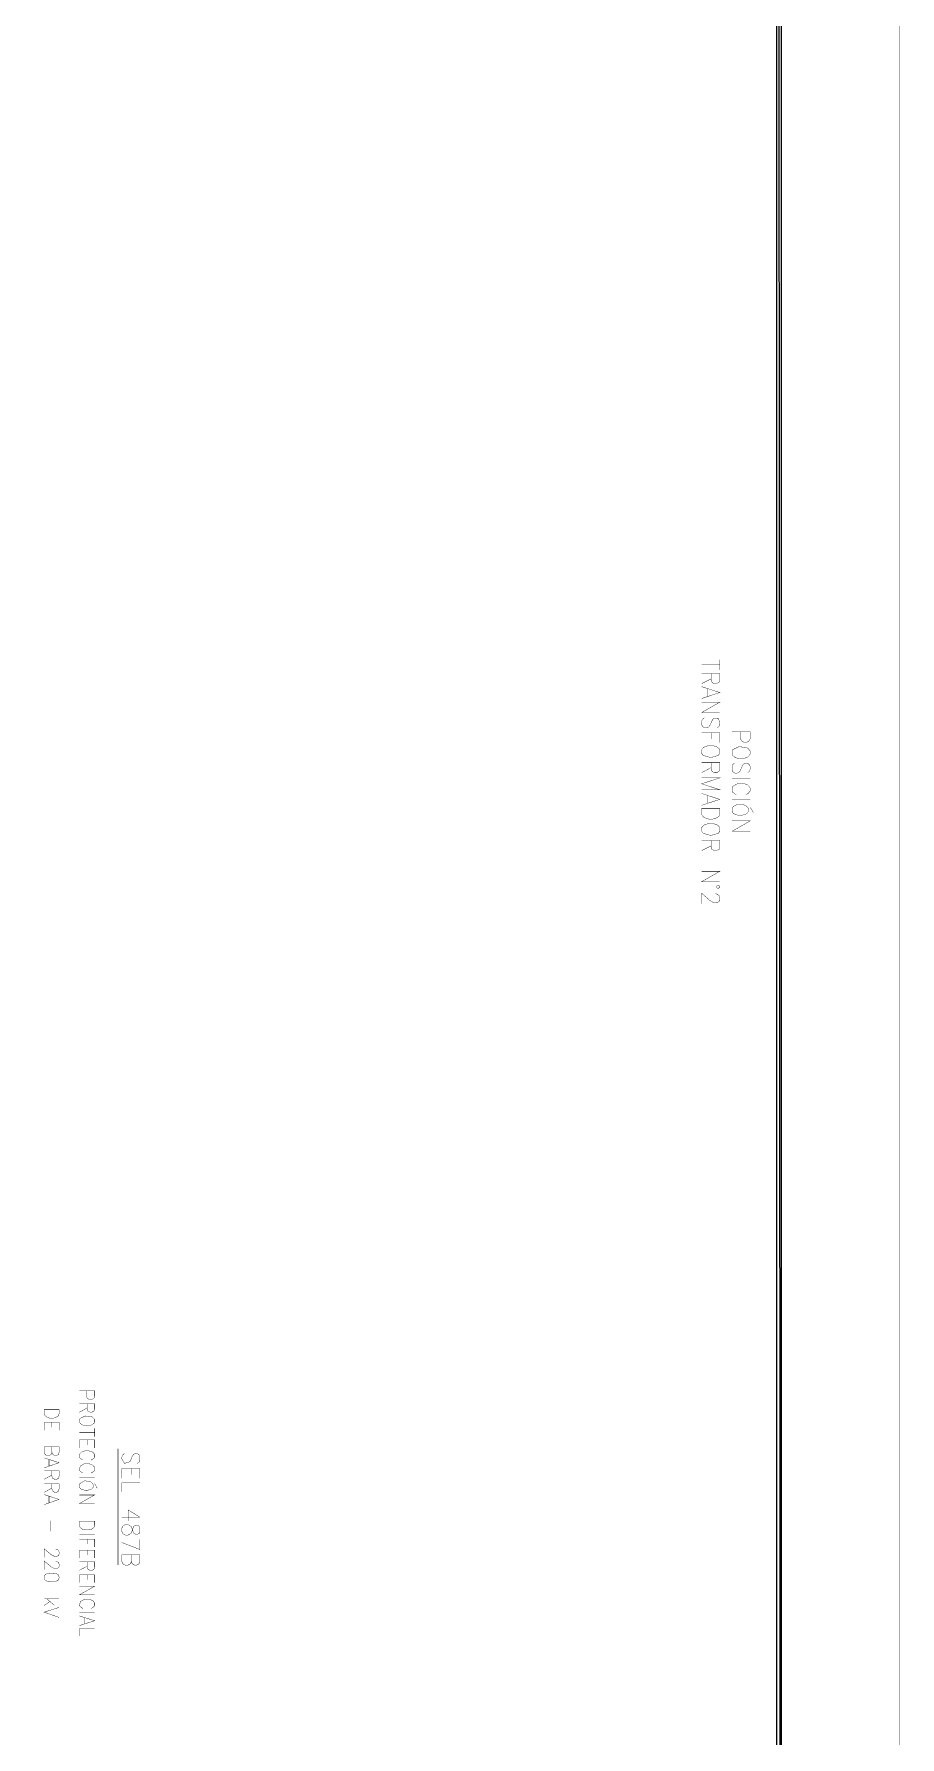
# Model space of a CAD drawing. Extents: x 0.1 to 11.6, y 0.2 to 16.4.
# Drawn here: x 9.622 to 11.567, y 3.363 to 7.188 of the extents above; entities that cross this region are included whole.
import ezdxf

# ---------------------------------------------------------------- set-up
doc = ezdxf.new("R2010")
doc.units = 0
doc.header["$MEASUREMENT"] = 0

msp = doc.modelspace()

# ---------------------------------------------------------------- linework, layer by layer
at = {"color": 0, "const_width": 0.000833}
for points in [[(0.125, 0.1875), (11.5667, 0.1875), (11.5667, 16.3633), (0.125, 16.3633), (0.125, 0.1875)], [(11.1625, 5.57997), (11.1609, 5.58333), (11.1567, 5.58664), (11.1525, 5.58832), (11.1467, 5.59), (11.1375, 5.59), (11.1317, 5.58832), (11.1275, 5.58664), (11.1233, 5.58333), (11.1217, 5.57997), (11.1217, 5.57329), (11.1233, 5.56999), (11.1257, 5.56771), (11.1421, 5.56304), (11.1585, 5.56771), (11.1609, 5.56999), (11.1625, 5.57329), (11.1625, 5.57997)], [(11.2308, 5.57747), (11.2283, 5.58083), (11.225, 5.58415), (11.2224, 5.58567), (11.2053, 5.58751), (11.1911, 5.58046), (11.19, 5.57747), (11.19, 5.57081), (11.1917, 5.56749), (11.1959, 5.56413), (11.1992, 5.5625), (11.205, 5.56082), (11.215, 5.56082), (11.2208, 5.5625), (11.225, 5.56413), (11.2283, 5.56749), (11.2308, 5.57081), (11.2308, 5.57747)], [(11.1217, 5.44829), (11.1625, 5.44829), (11.1625, 5.43664), (11.1609, 5.43164), (11.1567, 5.42833), (11.1525, 5.42665), (11.1467, 5.42497), (11.1375, 5.42497), (11.1317, 5.42665), (11.1275, 5.42833), (11.1233, 5.43164), (11.1217, 5.43664), (11.1217, 5.44829)], [(11.2267, 5.44917), (11.225, 5.45167), (11.2208, 5.45497), (11.2133, 5.45833), (11.2033, 5.45833), (11.1959, 5.45497), (11.1917, 5.45167), (11.19, 5.44917), (11.19, 5.44249), (11.1917, 5.43913), (11.1942, 5.43674), (11.2083, 5.43192), (11.2224, 5.43674), (11.225, 5.43913), (11.2267, 5.44249), (11.2267, 5.44917)], [(11.1625, 5.405), (11.1609, 5.40831), (11.1567, 5.41168), (11.1525, 5.41331), (11.1467, 5.41499), (11.1375, 5.41499), (11.1317, 5.41331), (11.1275, 5.41168), (11.1233, 5.40831), (11.1217, 5.405), (11.1217, 5.39833), (11.1233, 5.39497), (11.1257, 5.39268), (11.1421, 5.38803), (11.1585, 5.39268), (11.1609, 5.39497), (11.1625, 5.39833), (11.1625, 5.405)], [(11.1583, 5.26915), (11.1617, 5.27083), (11.1625, 5.27246), (11.1617, 5.27501), (11.1583, 5.27582), (11.1558, 5.27501), (11.155, 5.27246), (11.1558, 5.27083), (11.1583, 5.26915)], [(9.64501, 4.09831), (9.67833, 4.09831), (9.67833, 4.08914), (9.67751, 4.08501), (9.67415, 4.08247), (9.67085, 4.08083), (9.66585, 4.07915), (9.6575, 4.07915), (9.6525, 4.08083), (9.65001, 4.08247), (9.64665, 4.08501), (9.64501, 4.08914), (9.64501, 4.09831)], [(9.75836, 4.07585), (9.75667, 4.07835), (9.75331, 4.08165), (9.75092, 4.08263), (9.73725, 4.0841), (9.72553, 4.07844), (9.72418, 4.07585), (9.72418, 4.07081), (9.72586, 4.06749), (9.72917, 4.065), (9.73247, 4.06332), (9.73665, 4.0625), (9.74501, 4.0625), (9.75, 4.06332), (9.75331, 4.065), (9.75667, 4.06749), (9.75836, 4.07081), (9.75836, 4.07585)], [(9.75499, 3.93001), (9.75331, 3.93251), (9.75, 3.93582), (9.74767, 3.93707), (9.73563, 3.93847), (9.72547, 3.93251), (9.72418, 3.93001), (9.72418, 3.92415), (9.72586, 3.92165), (9.72781, 3.91982), (9.73958, 3.91624), (9.75131, 3.91992), (9.75331, 3.92165), (9.75499, 3.92415), (9.75499, 3.93001)], [(9.72418, 3.8475), (9.75836, 3.8475), (9.75836, 3.83751), (9.75667, 3.83333), (9.75331, 3.83083), (9.75, 3.82915), (9.74501, 3.82835), (9.73665, 3.82835), (9.73247, 3.82915), (9.72917, 3.83083), (9.72586, 3.83333), (9.72418, 3.83751), (9.72418, 3.8475)], [(9.86003, 3.83165), (9.85835, 3.83664), (9.85417, 3.83832), (9.85086, 3.83832), (9.84668, 3.83664), (9.845, 3.83333), (9.8425, 3.82667), (9.84082, 3.82167), (9.83664, 3.81831), (9.83333, 3.81668), (9.82747, 3.81668), (9.82335, 3.81831), (9.82167, 3.81999), (9.81917, 3.82497), (9.81917, 3.83165), (9.82167, 3.83664), (9.82335, 3.83832), (9.82747, 3.84), (9.83333, 3.84), (9.83664, 3.83832), (9.84082, 3.83496), (9.8425, 3.82997), (9.845, 3.82329), (9.84668, 3.81999), (9.85086, 3.81831), (9.85417, 3.81831), (9.85835, 3.81999), (9.86003, 3.82497), (9.86003, 3.83165)], [(9.67833, 3.7225), (9.67751, 3.72667), (9.67253, 3.72999), (9.66417, 3.73085), (9.65918, 3.73085), (9.65082, 3.72999), (9.64665, 3.72667), (9.64501, 3.7225), (9.64501, 3.72), (9.64665, 3.71582), (9.65082, 3.71332), (9.65918, 3.71164), (9.66417, 3.71164), (9.67253, 3.71332), (9.67751, 3.71582), (9.67833, 3.72), (9.67833, 3.7225)]]:
    msp.add_lwpolyline(points, close=True, dxfattribs=at)
at = {"color": 0}
for points in [[(11.3, 0.543294), (11.29, 16.04), (11.3, 16.05)], [(11.29, 0.554144), (11.3, 0.543294), (11.29, 16.04)]]:
    msp.add_lwpolyline(points, close=True, dxfattribs=at)
at = {"color": 0, "const_width": 0.000833}
for points in [[(11.1625, 5.78331), (11.1625, 5.75999)], [(11.1625, 5.77165), (11.1217, 5.77165)], [(11.1217, 5.75163), (11.1625, 5.75163), (11.1625, 5.73665), (11.1609, 5.73247), (11.1583, 5.73079), (11.155, 5.72917), (11.1508, 5.72917), (11.1467, 5.73079), (11.145, 5.73247), (11.1433, 5.73665), (11.1433, 5.75163)], [(11.1433, 5.73996), (11.1217, 5.72917)], [(11.1217, 5.7225), (11.1625, 5.70915), (11.1217, 5.69581)], [(11.135, 5.7175), (11.135, 5.70085)], [(11.1217, 5.6875), (11.1625, 5.6875), (11.1217, 5.66417), (11.1625, 5.66417)], [(11.1567, 5.62999), (11.1609, 5.63331), (11.1625, 5.63835), (11.1628, 5.64122), (11.159, 5.65126), (11.1488, 5.65088), (11.1467, 5.64914), (11.145, 5.64583), (11.1408, 5.63667), (11.1392, 5.63331), (11.1375, 5.63167), (11.1334, 5.62999), (11.1275, 5.62999), (11.1233, 5.63331), (11.1217, 5.63835), (11.1217, 5.64415), (11.1233, 5.64914), (11.1275, 5.6525)], [(11.1217, 5.61833), (11.1625, 5.61833), (11.1625, 5.59668)], [(11.1433, 5.61833), (11.1433, 5.60499)], [(11.19, 5.62082), (11.2308, 5.62082), (11.2308, 5.60579), (11.2283, 5.60081), (11.2267, 5.59918), (11.2225, 5.5975), (11.2167, 5.5975), (11.2133, 5.59918), (11.2108, 5.60081), (11.2092, 5.60579), (11.2092, 5.62082)], [(11.1217, 5.55165), (11.1625, 5.55165), (11.1625, 5.53749), (11.1609, 5.5325), (11.1583, 5.53082), (11.155, 5.52914), (11.1508, 5.52914), (11.1467, 5.53082), (11.145, 5.5325), (11.1433, 5.53749), (11.1433, 5.55165)], [(11.225, 5.52832), (11.2283, 5.53163), (11.2308, 5.53668), (11.2308, 5.54335), (11.2283, 5.54747), (11.225, 5.55083), (11.2208, 5.55083), (11.2167, 5.54915), (11.215, 5.54747), (11.2133, 5.54497), (11.2092, 5.535), (11.2075, 5.53163), (11.205, 5.53), (11.2017, 5.52832), (11.1959, 5.52832), (11.1917, 5.53163), (11.19, 5.53668), (11.19, 5.54335), (11.1917, 5.54747), (11.1959, 5.55083)], [(11.1217, 5.51747), (11.1625, 5.51747), (11.1217, 5.50418), (11.1625, 5.49083), (11.1217, 5.49083)], [(11.1433, 5.54081), (11.1217, 5.52914)], [(11.2308, 5.51665), (11.19, 5.51665)], [(11.1217, 5.48247), (11.1625, 5.46913), (11.1217, 5.45583)], [(11.135, 5.47749), (11.135, 5.46083)], [(11.2208, 5.47999), (11.225, 5.48167), (11.2283, 5.48497), (11.2308, 5.48833), (11.2308, 5.49501), (11.2283, 5.49832), (11.225, 5.50163), (11.2208, 5.50331), (11.215, 5.50499), (11.205, 5.50499), (11.2025, 5.50456), (11.192, 5.49858), (11.1902, 5.48742), (11.1917, 5.48497), (11.1959, 5.48167), (11.1992, 5.47999)], [(11.2308, 5.46832), (11.19, 5.46832)], [(11.2308, 5.45167), (11.2383, 5.43913)], [(11.19, 5.42085), (11.2308, 5.42085), (11.19, 5.39746), (11.2308, 5.39746)], [(11.1217, 5.37663), (11.1625, 5.37663), (11.1625, 5.36165), (11.1609, 5.35667), (11.1583, 5.35579), (11.155, 5.35417), (11.1508, 5.35417), (11.1467, 5.35579), (11.145, 5.35667), (11.1433, 5.36165), (11.1433, 5.37663)], [(11.1433, 5.36496), (11.1217, 5.35417)], [(11.1217, 5.30751), (11.1625, 5.30751), (11.1217, 5.28418), (11.1625, 5.28418)], [(11.1525, 5.25667), (11.155, 5.25667), (11.1583, 5.25499), (11.1609, 5.25331), (11.1625, 5.25), (11.1625, 5.24333), (11.1609, 5.23996), (11.1583, 5.23833), (11.155, 5.23665), (11.1508, 5.23665), (11.1467, 5.23833), (11.1408, 5.24164), (11.1217, 5.25831), (11.1217, 5.23497)], [(9.72418, 4.14085), (9.75836, 4.14085), (9.75836, 4.12831), (9.75667, 4.12414), (9.75499, 4.1225), (9.75168, 4.12164), (9.74669, 4.12164), (9.74333, 4.1225), (9.74164, 4.12414), (9.74001, 4.12831), (9.74001, 4.14085)], [(9.72418, 4.11165), (9.75836, 4.11165), (9.75836, 4.09918), (9.75667, 4.095), (9.75168, 4.0925), (9.74832, 4.0925), (9.74333, 4.095), (9.74164, 4.09918), (9.74164, 4.11165)], [(9.74164, 4.10249), (9.72418, 4.0925)], [(9.64501, 4.06999), (9.67833, 4.06999), (9.67833, 4.05165)], [(9.64501, 4.06999), (9.64501, 4.05165)], [(9.66249, 4.06999), (9.66249, 4.05832)], [(9.75836, 4.05664), (9.75836, 4.03749)], [(9.75836, 4.04665), (9.72418, 4.04665)], [(9.72418, 4.03082), (9.75836, 4.03082), (9.75836, 4.01247)], [(9.72418, 4.03082), (9.72418, 4.01247)], [(9.74164, 4.03082), (9.74164, 4.01915)], [(9.64501, 4.01497), (9.67833, 4.01497), (9.67833, 4.0025), (9.67751, 3.99832), (9.67583, 3.99664), (9.67253, 3.99501), (9.66917, 3.99501), (9.66585, 3.99664), (9.66417, 3.99832), (9.66249, 4.0025), (9.66249, 4.01497)], [(9.66249, 4.0025), (9.66086, 3.99832), (9.65918, 3.99664), (9.65582, 3.99501), (9.65082, 3.99501), (9.64833, 3.99664), (9.64665, 3.99832), (9.64501, 4.0025), (9.64501, 4.01497)], [(9.64501, 3.99001), (9.67833, 3.97917), (9.64501, 3.9675)], [(9.65582, 3.98583), (9.65582, 3.97168)], [(9.75, 3.98497), (9.75331, 3.98665), (9.75667, 3.98915), (9.75836, 3.99164), (9.75836, 3.9975), (9.75667, 4), (9.75331, 4.00331), (9.75, 4.00418), (9.74501, 4.00581), (9.73665, 4.00581), (9.73247, 4.00418), (9.72917, 4.00331), (9.72586, 4), (9.72418, 3.9975), (9.72418, 3.99164), (9.72586, 3.98915), (9.72917, 3.98665), (9.73247, 3.98497)], [(9.81082, 4.01079), (9.81082, 3.74914)], [(9.85417, 3.97749), (9.85835, 3.98079), (9.86003, 3.98583), (9.86003, 3.99164), (9.85835, 3.99664), (9.85417, 4), (9.85086, 4), (9.84668, 3.99832), (9.845, 3.99664), (9.8425, 3.99333), (9.83919, 3.98415), (9.83757, 3.98144), (9.82563, 3.97754), (9.81874, 3.98839), (9.81917, 3.99164), (9.82167, 3.99664), (9.82497, 4)], [(9.64501, 3.96083), (9.67833, 3.96083), (9.67833, 3.94835), (9.67751, 3.94417), (9.67253, 3.94168), (9.66917, 3.94168), (9.66417, 3.94417), (9.66249, 3.94835), (9.66249, 3.96083)], [(9.66249, 3.95167), (9.64501, 3.94168)], [(9.75836, 3.94667), (9.72418, 3.94667)], [(9.75, 3.95583), (9.75331, 3.95747), (9.75667, 3.95996), (9.75786, 3.96181), (9.75786, 3.96967), (9.75185, 3.97515), (9.75, 3.97581), (9.74501, 3.97667), (9.73665, 3.97667), (9.73449, 3.97646), (9.72575, 3.9714), (9.7245, 3.96197), (9.72586, 3.95996), (9.72917, 3.95747), (9.73247, 3.95583)], [(9.81917, 3.96582), (9.86003, 3.96582), (9.86003, 3.94417)], [(9.81917, 3.96582), (9.81917, 3.94417)], [(9.84082, 3.96582), (9.84082, 3.95247)], [(9.64501, 3.93164), (9.67833, 3.93164), (9.67833, 3.91997), (9.67751, 3.91581), (9.67583, 3.91417), (9.67253, 3.91249), (9.66917, 3.91249), (9.66585, 3.91417), (9.66417, 3.91581), (9.66249, 3.91997), (9.66249, 3.93164)], [(9.66249, 3.92247), (9.64501, 3.91249)], [(9.64501, 3.9075), (9.67833, 3.89665), (9.64501, 3.88499)], [(9.65582, 3.90332), (9.65582, 3.88917)], [(9.72418, 3.90663), (9.75836, 3.90663), (9.72418, 3.88747), (9.75836, 3.88747)], [(9.75836, 3.93251), (9.76417, 3.92165)], [(9.86003, 3.93414), (9.81917, 3.93414), (9.81917, 3.91417)], [(9.86003, 3.85667), (9.83333, 3.87332), (9.83333, 3.84831)], [(9.65918, 3.84918), (9.65918, 3.82497)], [(9.86003, 3.85667), (9.81917, 3.85667)], [(9.75836, 3.81831), (9.72418, 3.81831)], [(9.72418, 3.80751), (9.75836, 3.80751), (9.75836, 3.78999)], [(9.74164, 3.80751), (9.74164, 3.79665)], [(9.81917, 3.79997), (9.86003, 3.78413), (9.86003, 3.80664)], [(9.67085, 3.785), (9.67253, 3.785), (9.67583, 3.78331), (9.67751, 3.78168), (9.67833, 3.77914), (9.67833, 3.77414), (9.67751, 3.77083), (9.67253, 3.76833), (9.66917, 3.76833), (9.66086, 3.77251), (9.64501, 3.78581), (9.64501, 3.76665)], [(9.67085, 3.75749), (9.67253, 3.75749), (9.67583, 3.75581), (9.67751, 3.75418), (9.67833, 3.75168), (9.67833, 3.74582), (9.67751, 3.74333), (9.67253, 3.74083), (9.66917, 3.74083), (9.66086, 3.74501), (9.64501, 3.75831), (9.64501, 3.73915)], [(9.72418, 3.7825), (9.75836, 3.7825), (9.75836, 3.76497)], [(9.72418, 3.7825), (9.72418, 3.76497)], [(9.72418, 3.75667), (9.75836, 3.75667), (9.75836, 3.74414), (9.75667, 3.73996), (9.75499, 3.73833), (9.75168, 3.73747), (9.74832, 3.73747), (9.74501, 3.73833), (9.74333, 3.73996), (9.74164, 3.74414), (9.74164, 3.75667)], [(9.74164, 3.7825), (9.74164, 3.77165)], [(9.81917, 3.77246), (9.86003, 3.77246), (9.86003, 3.75749), (9.85835, 3.7525), (9.85585, 3.75082), (9.85249, 3.74914), (9.84831, 3.74914), (9.845, 3.75082), (9.8425, 3.7525), (9.84082, 3.75749), (9.84082, 3.77246)], [(9.84082, 3.75749), (9.83919, 3.7525), (9.83664, 3.75082), (9.83333, 3.74914), (9.82747, 3.74914), (9.82335, 3.75082), (9.82167, 3.7525), (9.81917, 3.75749), (9.81917, 3.77246)], [(9.74164, 3.74664), (9.72418, 3.73747)], [(9.72418, 3.72749), (9.75836, 3.72749), (9.75836, 3.71001)], [(9.72418, 3.72749), (9.72418, 3.71001)], [(9.74164, 3.72749), (9.74164, 3.71664)], [(9.67833, 3.67333), (9.64501, 3.67333)], [(9.66749, 3.65918), (9.65082, 3.67333)], [(9.72418, 3.70167), (9.75836, 3.70167), (9.72418, 3.68251), (9.75836, 3.68251)], [(9.75, 3.65164), (9.75331, 3.65332), (9.75667, 3.65582), (9.75836, 3.65918), (9.75836, 3.66417), (9.75667, 3.66667), (9.75331, 3.66997), (9.75, 3.67085), (9.74501, 3.67247), (9.73665, 3.67247), (9.7346, 3.67199), (9.72586, 3.66699), (9.72456, 3.65782), (9.72586, 3.65582), (9.72917, 3.65332), (9.73247, 3.65164)], [(9.67833, 3.65414), (9.64501, 3.64333), (9.67833, 3.63167)], [(9.6575, 3.66749), (9.64501, 3.65831)], [(9.75836, 3.64247), (9.72418, 3.64247)], [(9.72418, 3.63499), (9.75836, 3.62414), (9.72418, 3.61333)], [(9.75836, 3.60667), (9.72418, 3.60667), (9.72418, 3.59)], [(9.73503, 3.63167), (9.73503, 3.61751)]]:
    msp.add_lwpolyline(points, dxfattribs=at)

doc.saveas('drawing.dxf')
